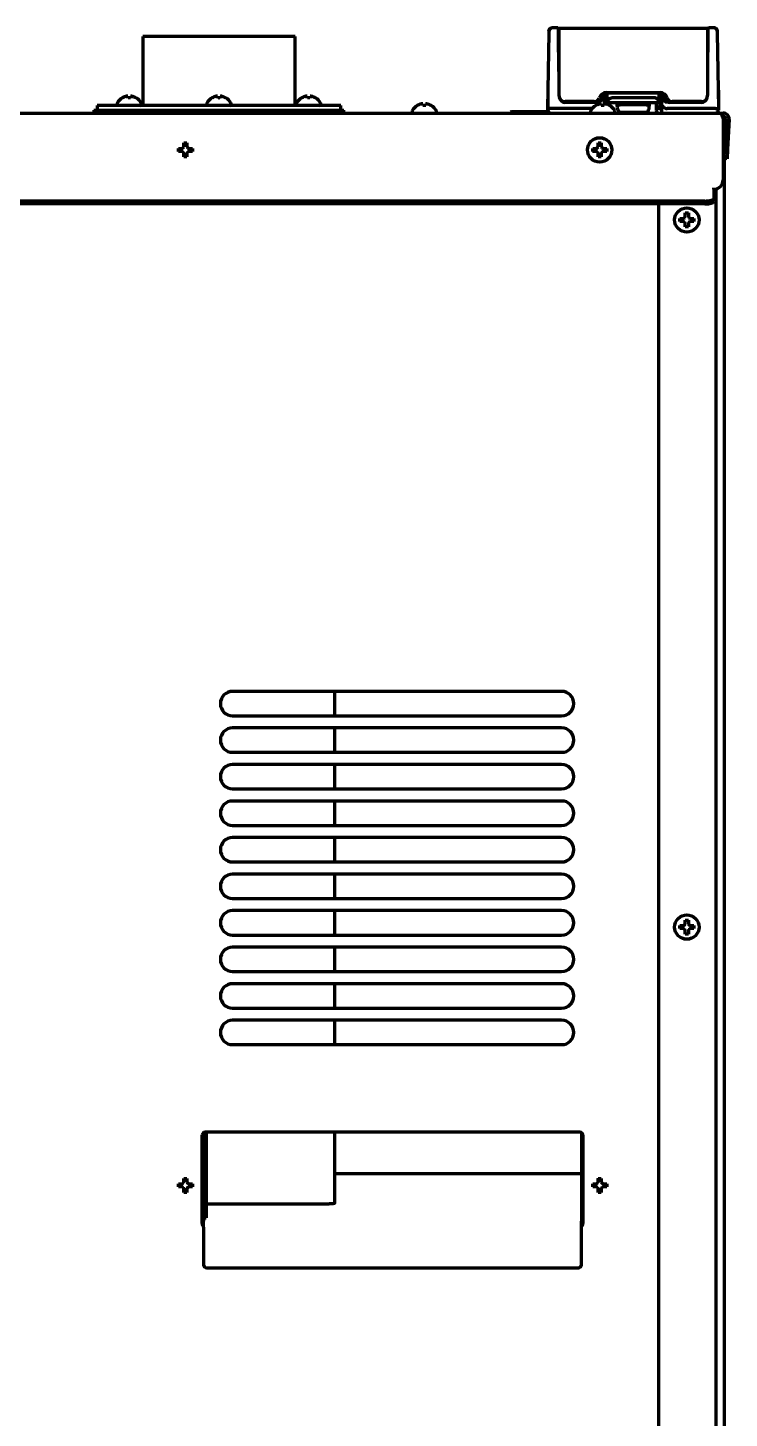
# Model space of a CAD drawing. Header units: inches. Extents: x -3022 to 7311, y 343 to 5680.
# Drawn here: x 7045.2 to 7275.5, y 3495.2 to 3951.8 of the extents above; entities that cross this region are included whole.
import ezdxf

# ---------------------------------------------------------------- set-up
doc = ezdxf.new("R2010")
doc.units = ezdxf.units.IN

msp = doc.modelspace()

# ---------------------------------------------------------------- linework, layer by layer
at = {"linetype": 'Continuous', "lineweight": 70}
for p, q in [((7215.97, 3925.29), (7216.41, 3950.02)), ((7216.41, 3950.02), (7216.42, 3950.81)), ((7217.33, 3951.79), (7217.31, 3951.79)), ((7217.4, 3951.79), (7217.33, 3951.79)), ((7219.23, 3951.79), (7217.42, 3951.79)), ((7219.49, 3950.02), (7219.48, 3951.54)), ((7219.6, 3937.47), (7219.49, 3950.02)), ((7219.6, 3951.59), (7219.6, 3949.79)), ((7268.35, 3951.59), (7219.6, 3951.59)), ((7219.6, 3949.79), (7219.6, 3929.54)), ((7268.35, 3951.59), (7268.35, 3949.79)), ((7268.46, 3950.02), (7268.35, 3937.47)), ((7268.35, 3949.79), (7268.35, 3929.54)), ((7268.47, 3951.54), (7268.46, 3950.02)), ((7270.53, 3951.79), (7268.72, 3951.79)), ((7270.55, 3951.79), (7270.53, 3951.79)), ((7270.61, 3951.79), (7270.55, 3951.79)), ((7270.63, 3951.79), (7270.61, 3951.79)), ((7271.53, 3950.81), (7271.54, 3950.02)), ((7271.54, 3950.02), (7271.97, 3925.29)), ((7120.47, 3948.89), (7082.97, 3948.89)), ((7082.97, 3948.89), (7082.97, 3926.29)), ((7132.97, 3948.89), (7120.47, 3948.89)), ((7132.97, 3926.29), (7132.97, 3948.89)), ((7215.97, 3931.29), (7215.97, 3930.22)), ((7074.53, 3926.89), (7074.53, 3926.69)), ((7076.23, 3928.74), (7076.23, 3928.77)), ((7080.83, 3928.77), (7080.83, 3928.74)), ((7082.53, 3926.69), (7082.53, 3926.89)), ((7103.97, 3926.89), (7103.97, 3926.69)), ((7105.67, 3928.74), (7105.67, 3928.77)), ((7110.27, 3928.77), (7110.27, 3928.74)), ((7111.97, 3926.69), (7111.97, 3926.89)), ((7133.42, 3926.89), (7133.42, 3926.69)), ((7135.12, 3928.74), (7135.12, 3928.77)), ((7139.72, 3928.77), (7139.72, 3928.74)), ((7141.42, 3926.69), (7141.42, 3926.89)), ((7215.97, 3930.22), (7215.97, 3926.36)), ((7220.97, 3927.64), (7220.97, 3927.49)), ((7220.97, 3927.49), (7220.99, 3927.41)), ((7231.16, 3927.54), (7221.6, 3927.54)), ((7231.97, 3927.29), (7221.67, 3927.29)), ((7234.54, 3926.79), (7234.54, 3929.47)), ((7235, 3927.06), (7234.84, 3926.8)), ((7235.22, 3930.54), (7252.72, 3930.54)), ((7235.42, 3927.76), (7235.42, 3929.99)), ((7235.5, 3927.29), (7236.99, 3927.29)), ((7237.15, 3930.29), (7235.85, 3930.29)), ((7236.44, 3926.3), (7236.47, 3927.29)), ((7236.99, 3927.29), (7250.94, 3927.29)), ((7250.96, 3930.29), (7237.15, 3930.29)), ((7250.8, 3928.79), (7237.15, 3928.79)), ((7238.31, 3930.54), (7238.34, 3930.29)), ((7238.65, 3927.29), (7238.69, 3926.95)), ((7238.73, 3926.54), (7238.69, 3926.95)), ((7238.85, 3925.47), (7238.73, 3926.54)), ((7238.73, 3926.54), (7239.74, 3926.54)), ((7248.21, 3926.54), (7239.74, 3926.54)), ((7248.21, 3926.54), (7249.21, 3926.54)), ((7249.21, 3926.54), (7249.1, 3925.47)), ((7249.26, 3926.95), (7249.21, 3926.54)), ((7249.29, 3927.29), (7249.26, 3926.95)), ((7249.63, 3930.54), (7249.61, 3930.29)), ((7250.94, 3927.29), (7252.45, 3927.29)), ((7252.1, 3930.29), (7250.96, 3930.29)), ((7251.47, 3927.29), (7251.56, 3924.76)), ((7252.52, 3927.76), (7252.52, 3929.99)), ((7253.4, 3926.29), (7252.97, 3927.03)), ((7253.4, 3926.29), (7253.4, 3929.47)), ((7266.28, 3927.29), (7255.97, 3927.29)), ((7266.35, 3927.54), (7256.79, 3927.54)), ((7266.97, 3927.49), (7266.97, 3927.64)), ((7271.97, 3930.22), (7271.97, 3926.36)), ((6383.47, 3923.79), (7272.47, 3923.79)), ((7066.97, 3924.79), (7148.97, 3924.79)), ((7066.97, 3924.79), (7066.97, 3923.79)), ((7147.97, 3926.29), (7067.97, 3926.29)), ((7067.97, 3926.29), (7067.97, 3924.79)), ((7147.97, 3924.79), (7147.97, 3926.29)), ((7148.97, 3923.79), (7148.97, 3924.79)), ((7171.37, 3924.39), (7171.37, 3924.19)), ((7173.07, 3926.24), (7173.07, 3926.27)), ((7177.67, 3926.27), (7177.67, 3926.24)), ((7179.37, 3924.19), (7179.37, 3924.39)), ((7204.02, 3924.3), (7203.77, 3924.05)), ((7213.77, 3924.05), (7203.77, 3924.05)), ((7203.77, 3924.05), (7203.77, 3923.79)), ((7204.02, 3924.3), (7216.12, 3924.3)), ((7216.32, 3924.05), (7213.77, 3924.05)), ((7215.97, 3925.3), (7215.97, 3925.3)), ((7215.98, 3924.77), (7215.97, 3925.29)), ((7216.97, 3925.29), (7215.97, 3925.29)), ((7230.53, 3925.29), (7216.97, 3925.29)), ((7229.97, 3924.39), (7229.97, 3924.19)), ((7231.67, 3926.24), (7231.67, 3926.27)), ((7236.27, 3926.27), (7236.27, 3926.24)), ((7237.97, 3924.19), (7237.97, 3924.39)), ((7238.9, 3924.94), (7238.85, 3925.47)), ((7239.9, 3924.04), (7248.05, 3924.04)), ((7249.1, 3925.47), (7249.05, 3924.94)), ((7253.4, 3924.77), (7253.4, 3926.29)), ((7270.97, 3925.29), (7255.13, 3925.29)), ((7270.97, 3925.29), (7271.97, 3925.29)), ((7271.97, 3925.29), (7271.97, 3925.3)), ((7271.97, 3925.29), (7271.97, 3924.77)), ((7272.47, 3923.79), (7273.47, 3923.79)), ((7273.47, 3921.79), (7273.47, 3901.79)), ((7273.97, 3920.69), (7273.47, 3920.69)), ((7274.47, 3921.74), (7273.95, 3911.84)), ((7273.97, 3912.22), (7273.97, 3920.69)), ((7275.47, 3921.69), (7274.95, 3911.79)), ((7094.67, 3911.69), (7094.67, 3912.19)), ((7094.67, 3911.19), (7094.67, 3911.69)), ((7099.27, 3912.19), (7099.27, 3911.69)), ((7099.27, 3911.69), (7099.27, 3911.19)), ((7230.67, 3911.69), (7230.67, 3912.19)), ((7230.67, 3911.19), (7230.67, 3911.69)), ((7235.27, 3912.19), (7235.27, 3911.69)), ((7235.27, 3911.69), (7235.27, 3911.19)), ((7273.8, 3908.84), (7273.95, 3911.84)), ((7274.8, 3908.79), (7273.8, 3908.84)), ((7273.97, 2257.29), (7273.97, 3908.81)), ((7274.95, 3911.79), (7274.8, 3908.79)), ((7270.47, 3899.29), (7270.47, 3898.33)), ((7270.47, 3899.29), (7270.49, 3899.29)), ((7270.49, 3898.79), (7270.49, 3899.29)), ((7267.47, 3894.91), (6388.47, 3894.91)), ((7270.47, 3898.33), (7270.47, 3895.69)), ((7270.47, 3895.69), (7270.47, 3894.72)), ((7271.17, 2597.89), (7271.17, 3898.87)), ((7267.47, 3893.94), (6388.47, 3893.94)), ((7252.27, 3893.94), (7252.27, 2595.89)), ((7259.27, 3888.69), (7259.27, 3889.19)), ((7259.27, 3888.19), (7259.27, 3888.69)), ((7263.87, 3889.19), (7263.87, 3888.69)), ((7263.87, 3888.69), (7263.87, 3888.19)), ((7220.47, 3733.89), (7112.47, 3733.89)), ((7145.97, 3733.89), (7145.97, 3725.89)), ((7112.47, 3725.89), (7220.47, 3725.89)), ((7220.47, 3721.89), (7112.47, 3721.89)), ((7145.97, 3721.89), (7145.97, 3713.89)), ((7112.47, 3713.89), (7220.47, 3713.89)), ((7220.47, 3709.89), (7112.47, 3709.89)), ((7145.97, 3709.89), (7145.97, 3701.89)), ((7112.47, 3701.89), (7220.47, 3701.89)), ((7220.47, 3697.89), (7112.47, 3697.89)), ((7145.97, 3697.89), (7145.97, 3689.89)), ((7112.47, 3689.89), (7220.47, 3689.89)), ((7220.47, 3685.89), (7112.47, 3685.89)), ((7145.97, 3685.89), (7145.97, 3677.89)), ((7112.47, 3677.89), (7220.47, 3677.89)), ((7220.47, 3673.89), (7112.47, 3673.89)), ((7145.97, 3673.89), (7145.97, 3665.89)), ((7112.47, 3665.89), (7220.47, 3665.89)), ((7220.47, 3661.89), (7112.47, 3661.89)), ((7145.97, 3661.89), (7145.97, 3653.89)), ((7112.47, 3653.89), (7220.47, 3653.89)), ((7259.27, 3656.49), (7259.27, 3656.99)), ((7259.27, 3655.99), (7259.27, 3656.49)), ((7263.87, 3656.99), (7263.87, 3656.49)), ((7263.87, 3656.49), (7263.87, 3655.99)), ((7220.47, 3649.89), (7112.47, 3649.89)), ((7145.97, 3649.89), (7145.97, 3641.89)), ((7112.47, 3641.89), (7220.47, 3641.89)), ((7220.47, 3637.89), (7112.47, 3637.89)), ((7145.97, 3637.89), (7145.97, 3629.89)), ((7112.47, 3629.89), (7220.47, 3629.89)), ((7220.47, 3625.89), (7112.47, 3625.89)), ((7145.97, 3625.89), (7145.97, 3617.89)), ((7112.47, 3617.89), (7220.47, 3617.89)), ((7102.97, 3589.01), (7102.97, 3562.04)), ((7102.97, 3589.01), (7102.97, 3560.34)), ((7226.47, 3589.14), (7103.47, 3589.14)), ((7103.77, 3589.14), (7103.77, 3562.04)), ((7145.97, 3589.15), (7145.97, 3565.78)), ((7226.97, 3589.01), (7226.97, 3560.34)), ((7102.47, 3559.14), (7102.47, 3588.14)), ((7227.47, 3588.14), (7227.47, 3559.14)), ((7226.97, 3575.47), (7145.97, 3575.47)), ((7094.67, 3571.69), (7094.67, 3572.19)), ((7094.67, 3571.19), (7094.67, 3571.69)), ((7099.27, 3572.19), (7099.27, 3571.69)), ((7099.27, 3571.69), (7099.27, 3571.19)), ((7230.67, 3571.69), (7230.67, 3572.19)), ((7230.67, 3571.19), (7230.67, 3571.69)), ((7235.27, 3572.19), (7235.27, 3571.69)), ((7235.27, 3571.69), (7235.27, 3571.19)), ((7103.77, 3562.04), (7103.77, 3561.04)), ((7104.77, 3565.61), (7144.17, 3565.61)), ((7102.57, 3558.45), (7102.95, 3558.82)), ((7102.67, 3558.55), (7102.97, 3558.85)), ((7102.97, 3561.04), (7103.77, 3561.04)), ((7102.97, 3560.33), (7102.97, 3559.9)), ((7102.97, 3558), (7102.97, 3559.9)), ((7102.97, 3558), (7102.97, 3545.62)), ((7226.97, 3560.33), (7226.97, 3559.9)), ((7226.97, 3558), (7226.97, 3559.9)), ((7227.4, 3558.43), (7226.97, 3558.85)), ((7226.97, 3545.62), (7226.97, 3558)), ((7227.37, 3558.45), (7227, 3558.82)), ((7102.97, 3545.59), (7102.97, 3545.62)), ((7103.97, 3544.62), (7225.97, 3544.62)), ((7103.97, 3544.59), (7225.97, 3544.59)), ((7226.97, 3545.59), (7226.97, 3545.62))]:
    msp.add_line(p, q, dxfattribs=at)
for centre in [(7232.97, 3911.69), (7261.57, 3888.69), (7261.57, 3656.49)]:
    msp.add_circle(centre, 4, dxfattribs=at)
for centre, radius, start, end in [((7217.42, 3950.79), 1, 90, 179), ((7219.23, 3951.54), 0.25, 0.5, 90), ((7268.72, 3951.54), 0.25, 90, 179.5), ((7270.53, 3950.79), 1, 1, 90), ((7270.63, 3950.79), 1, 0.9795, 90), ((7074.93, 3926.89), 0.4, 149.6988, 180), ((7074.93, 3926.69), 0.4, 180, 270), ((7078.73, 3924.67), 4.8, 121.3727, 149.6988), ((7078.33, 3924.67), 4.8, 30.3012, 58.6273), ((7082.13, 3926.69), 0.4, 270, 0), ((7082.13, 3926.89), 0.4, 0, 30.3012), ((7104.37, 3926.89), 0.4, 149.6988, 180), ((7104.37, 3926.69), 0.4, 180, 270), ((7108.17, 3924.67), 4.8, 121.3727, 149.6988), ((7107.78, 3924.67), 4.8, 30.3012, 58.6273), ((7111.57, 3926.69), 0.4, 270, 0), ((7111.57, 3926.89), 0.4, 0, 30.3012), ((7133.82, 3926.89), 0.4, 149.6988, 180), ((7133.82, 3926.69), 0.4, 180, 270), ((7137.62, 3924.67), 4.8, 121.3727, 149.6988), ((7137.22, 3924.67), 4.8, 30.3012, 58.6273), ((7141.02, 3926.69), 0.4, 270, 0), ((7141.02, 3926.89), 0.4, 0, 30.3012), ((7221.6, 3929.54), 2, 180, 270), ((7221.67, 3929.29), 2, 192.2259, 270), ((7231.16, 3929.29), 1.75, 270, 342.8954), ((7231.97, 3929.29), 2, 270, 292.0669), ((7235.22, 3928.04), 2.5, 90, 162.8954), ((7235.85, 3928.29), 2, 103.7837, 137.8423), ((7252.1, 3928.29), 2, 42.3075, 76.3195), ((7252.72, 3928.04), 2.5, 17.1046, 90), ((7256.79, 3929.29), 1.75, 197.1046, 270), ((7255.97, 3929.29), 2, 247.9466, 270), ((7266.28, 3929.29), 2, 270, 347.7797), ((7266.35, 3929.54), 2, 270, 0), ((7266.77, 3927.49), 0.2, 270, 0), ((7171.77, 3924.39), 0.4, 149.6988, 180), ((7171.77, 3924.19), 0.4, 180, 270), ((7175.57, 3922.17), 4.8, 121.3727, 149.6988), ((7175.18, 3922.17), 4.8, 30.3012, 58.6273), ((7178.97, 3924.19), 0.4, 270, 0), ((7178.97, 3924.39), 0.4, 0, 30.3012), ((7216.98, 3924.79), 1, 181, 270), ((7230.37, 3924.39), 0.4, 149.6988, 180), ((7230.37, 3924.19), 0.4, 180, 270), ((7234.17, 3922.17), 4.8, 121.3727, 149.6988), ((7233.78, 3922.17), 4.8, 30.3012, 58.6273), ((7237.57, 3924.19), 0.4, 270, 0), ((7237.57, 3924.39), 0.4, 0, 30.3012), ((7239.9, 3925.04), 1, 186, 270), ((7248.05, 3925.04), 1, 270, 354), ((7252.56, 3924.79), 1, 182, 270), ((7270.97, 3924.79), 1, 270, 359), ((7273.47, 3921.79), 2, 357, 90), ((7273.47, 3921.79), 1, 357, 90), ((7271.97, 3920.69), 2, 0, 34.4363), ((7096.97, 3911.69), 2.25, 166.9613, 193.1119), ((7096.97, 3911.69), 2.25, 347.0512, 13.1175), ((7270.47, 3901.79), 3, 270.382, 0), ((7112.47, 3729.89), 4, 90, 270), ((7220.47, 3729.89), 4, 270, 90), ((7112.47, 3717.89), 4, 90, 270), ((7220.47, 3717.89), 4, 270, 90), ((7112.47, 3705.89), 4, 90, 270), ((7220.47, 3705.89), 4, 270, 90), ((7112.47, 3693.89), 4, 90, 270), ((7220.47, 3693.89), 4, 270, 90), ((7112.47, 3681.89), 4, 90, 270), ((7220.47, 3681.89), 4, 270, 90), ((7112.47, 3669.89), 4, 90, 270), ((7220.47, 3669.89), 4, 270, 90), ((7112.47, 3657.89), 4, 90, 270), ((7220.47, 3657.89), 4, 270, 90), ((7112.47, 3645.89), 4, 90, 270), ((7220.47, 3645.89), 4, 270, 90), ((7112.47, 3633.89), 4, 90, 270), ((7220.47, 3633.89), 4, 270, 90), ((7112.47, 3621.89), 4, 90, 270), ((7220.47, 3621.89), 4, 270, 90), ((7103.47, 3588.14), 1, 90, 180), ((7226.47, 3588.14), 1, 0, 90), ((7103.47, 3559.14), 1, 180, 239.9977), ((7226.47, 3559.14), 1, 299.9995, 0)]:
    msp.add_arc(centre, radius, start, end, dxfattribs=at)
for centre, major_axis, ratio, start_param, end_param in [((7219.75, 3948.28), (-0.25, -0.002), 0.999999, 0.00021, 0.890166), ((7234.55, 3929.47), (0.185, -0.168), 0.007352, 3.141576, 4.681335), ((7236.99, 2038.52), (2, 1892), 0.034873, 0.054023, 0.060475), ((7236.99, 1902.24), (0, 2026.55), 0.034938, 6.280908, 6.283124), ((7250.96, 1888.79), (0, 2040), 0.03488, 0.000319, 0.002246), ((7250.94, 2001.05), (-2.04, 1929.5), 0.034873, 6.222709, 6.229376), ((7253.4, 3929.47), (-0.185, -0.168), 0.007441, 1.601874, 3.141609), ((7254.97, 7986.17), (0, -4060.88), 0.017452, 6.261004, 6.285446), ((7267.47, 3895.69), (-3, 0), 0.258819, 1.570796, 3.141593), ((7267.47, 3894.72), (3, 0), 0.258819, 4.712389, 6.283185), ((7102.96, 3556.85), (0.01, 2), 0.083873, 0.008605, 0.147661), ((7226.98, 3556.85), (-0.01, 2), 0.083873, 6.135524, 6.27458), ((7103.97, 3545.62), (-1, 0), 0.999391, 0, 1.570796), ((7103.97, 3545.59), (1, 0), 0.999391, 3.141593, 4.712389), ((7225.97, 3545.62), (-1, 0), 0.999391, 1.570796, 3.141593), ((7225.97, 3545.59), (1, 0), 0.999391, 4.712389, 6.283185)]:
    msp.add_ellipse(centre, major_axis=major_axis, ratio=ratio, start_param=start_param, end_param=end_param, dxfattribs=at)
for points, knots in [([(7216.31, 3950.81), (7216.32, 3950.87), (7216.32, 3950.94), (7216.35, 3951.07), (7216.37, 3951.13), (7216.42, 3951.25), (7216.45, 3951.3), (7216.53, 3951.41), (7216.57, 3951.46), (7216.66, 3951.55), (7216.71, 3951.59), (7216.82, 3951.66), (7216.88, 3951.69), (7217, 3951.74), (7217.06, 3951.76), (7217.19, 3951.79), (7217.25, 3951.79), (7217.31, 3951.79)], [0, 0, 0, 0, 0.125, 0.125, 0.25, 0.25, 0.375, 0.375, 0.5, 0.5, 0.625, 0.625, 0.75, 0.75, 0.875, 0.875, 1, 1, 1, 1]), ([(7271.97, 3931.29), (7271.97, 3931.3), (7271.97, 3931.27), (7271.97, 3931.18), (7271.97, 3931.11), (7271.97, 3930.97), (7271.97, 3930.92), (7271.97, 3930.84), (7271.97, 3930.8), (7271.97, 3930.74), (7271.97, 3930.71), (7271.97, 3930.54), (7271.97, 3930.39), (7271.97, 3930.22)], [0, 0, 0, 0, 0.25, 0.25, 0.5, 0.5, 0.625, 0.625, 0.6875, 0.6875, 0.75, 0.75, 1, 1, 1, 1]), ([(7078.03, 3928.74), (7078.03, 3928.86), (7078.03, 3928.97), (7078.03, 3929.11), (7078.03, 3929.15), (7078.03, 3929.22), (7078.03, 3929.26), (7078.03, 3929.29)], [0, 0, 0, 0, 0.5, 0.5, 0.75, 0.75, 1, 1, 1, 1]), ([(7080.83, 3928.74), (7080.63, 3928.86), (7080.42, 3928.97), (7080.09, 3929.11), (7079.98, 3929.15), (7079.76, 3929.22), (7079.64, 3929.26), (7079.53, 3929.29)], [0, 0, 0, 0, 0.5, 0.5, 0.75, 0.75, 1, 1, 1, 1]), ([(7107.47, 3928.74), (7107.47, 3928.86), (7107.47, 3928.97), (7107.47, 3929.11), (7107.47, 3929.15), (7107.47, 3929.22), (7107.47, 3929.26), (7107.47, 3929.29)], [0, 0, 0, 0, 0.5, 0.5, 0.75, 0.75, 1, 1, 1, 1]), ([(7110.27, 3928.74), (7110.07, 3928.86), (7109.86, 3928.97), (7109.54, 3929.11), (7109.43, 3929.15), (7109.2, 3929.22), (7109.09, 3929.26), (7108.97, 3929.29)], [0, 0, 0, 0, 0.5, 0.5, 0.75, 0.75, 1, 1, 1, 1]), ([(7136.92, 3928.74), (7136.92, 3928.86), (7136.92, 3928.97), (7136.92, 3929.11), (7136.92, 3929.15), (7136.92, 3929.22), (7136.92, 3929.26), (7136.92, 3929.29)], [0, 0, 0, 0, 0.5, 0.5, 0.75, 0.75, 1, 1, 1, 1]), ([(7139.72, 3928.74), (7139.52, 3928.86), (7139.31, 3928.97), (7138.98, 3929.11), (7138.87, 3929.15), (7138.65, 3929.22), (7138.53, 3929.26), (7138.42, 3929.29)], [0, 0, 0, 0, 0.5, 0.5, 0.75, 0.75, 1, 1, 1, 1]), ([(7174.87, 3926.24), (7174.87, 3926.36), (7174.87, 3926.47), (7174.87, 3926.61), (7174.87, 3926.65), (7174.87, 3926.72), (7174.87, 3926.76), (7174.87, 3926.79)], [0, 0, 0, 0, 0.5, 0.5, 0.75, 0.75, 1, 1, 1, 1]), ([(7177.67, 3926.24), (7177.47, 3926.36), (7177.26, 3926.47), (7176.94, 3926.61), (7176.83, 3926.65), (7176.6, 3926.72), (7176.49, 3926.76), (7176.37, 3926.79)], [0, 0, 0, 0, 0.5, 0.5, 0.75, 0.75, 1, 1, 1, 1]), ([(7233.91, 3928.79), (7233.89, 3928.72), (7233.87, 3928.64), (7233.81, 3928.5), (7233.78, 3928.43), (7233.72, 3928.32), (7233.7, 3928.27), (7233.67, 3928.22), (7233.64, 3928.19), (7233.63, 3928.17), (7233.58, 3928.09), (7233.48, 3927.97), (7233.37, 3927.86), (7233.29, 3927.78), (7233.26, 3927.76), (7233.2, 3927.71), (7233.17, 3927.69), (7233.07, 3927.62), (7232.94, 3927.53), (7232.8, 3927.47), (7232.73, 3927.44)], [0, 0, 0, 0, 0.125, 0.125, 0.25, 0.25, 0.3125, 0.34375, 0.34375, 0.375, 0.375, 0.5, 0.625, 0.625, 0.6875, 0.6875, 0.75, 0.75, 0.875, 1, 1, 1, 1]), ([(7233.47, 3926.24), (7233.47, 3926.36), (7233.47, 3926.47), (7233.47, 3926.61), (7233.47, 3926.65), (7233.47, 3926.72), (7233.47, 3926.76), (7233.47, 3926.79)], [0, 0, 0, 0, 0.5, 0.5, 0.75, 0.75, 1, 1, 1, 1]), ([(7234.36, 3929.63), (7234.31, 3929.57), (7234.26, 3929.51), (7234.17, 3929.38), (7234.13, 3929.31), (7234.07, 3929.21), (7234.05, 3929.17), (7234.02, 3929.1), (7234, 3929.06), (7233.96, 3928.95), (7233.93, 3928.87), (7233.91, 3928.79)], [0, 0, 0, 0, 0.25, 0.25, 0.5, 0.5, 0.625, 0.625, 0.75, 0.75, 1, 1, 1, 1]), ([(7236.27, 3926.24), (7236.07, 3926.36), (7235.86, 3926.47), (7235.54, 3926.61), (7235.43, 3926.65), (7235.2, 3926.72), (7235.09, 3926.76), (7234.97, 3926.79)], [0, 0, 0, 0, 0.5, 0.5, 0.75, 0.75, 1, 1, 1, 1]), ([(7235.42, 3930), (7235.42, 3930.01), (7235.42, 3930.03), (7235.41, 3930.05), (7235.41, 3930.06), (7235.41, 3930.07), (7235.4, 3930.08), (7235.4, 3930.1), (7235.39, 3930.12), (7235.39, 3930.14), (7235.39, 3930.15), (7235.38, 3930.18), (7235.38, 3930.19), (7235.38, 3930.2), (7235.38, 3930.2), (7235.37, 3930.21), (7235.37, 3930.21), (7235.37, 3930.22), (7235.37, 3930.23), (7235.37, 3930.23), (7235.37, 3930.23), (7235.37, 3930.23)], [0, 0, 0, 0, 0.125, 0.125, 0.1875, 0.1875, 0.25, 0.25, 0.375, 0.375, 0.5, 0.5, 0.625, 0.625, 0.6875, 0.6875, 0.75, 0.75, 0.875, 0.875, 1, 1, 1, 1]), ([(7235.42, 3927.76), (7235.45, 3927.8), (7235.47, 3927.83), (7235.52, 3927.89), (7235.55, 3927.92), (7235.63, 3928.01), (7235.68, 3928.07), (7235.79, 3928.19), (7235.85, 3928.25), (7235.97, 3928.36), (7236.03, 3928.41), (7236.11, 3928.47), (7236.13, 3928.48), (7236.16, 3928.5), (7236.18, 3928.52), (7236.23, 3928.55), (7236.26, 3928.57), (7236.37, 3928.63), (7236.44, 3928.67), (7236.54, 3928.71), (7236.55, 3928.71), (7236.59, 3928.73), (7236.61, 3928.73), (7236.67, 3928.75), (7236.71, 3928.76), (7236.83, 3928.78), (7236.91, 3928.79), (7236.99, 3928.79)], [0, 0, 0, 0, 0.0625, 0.0625, 0.125, 0.125, 0.25, 0.25, 0.375, 0.375, 0.5, 0.5, 0.53125, 0.53125, 0.5625, 0.5625, 0.625, 0.625, 0.75, 0.75, 0.78125, 0.78125, 0.8125, 0.8125, 0.875, 0.875, 1, 1, 1, 1]), ([(7252.52, 3927.76), (7252.5, 3927.8), (7252.47, 3927.83), (7252.42, 3927.89), (7252.39, 3927.92), (7252.32, 3928.02), (7252.26, 3928.08), (7252.15, 3928.19), (7252.09, 3928.25), (7251.97, 3928.36), (7251.91, 3928.41), (7251.83, 3928.47), (7251.81, 3928.48), (7251.78, 3928.51), (7251.76, 3928.52), (7251.71, 3928.55), (7251.67, 3928.57), (7251.57, 3928.64), (7251.49, 3928.67), (7251.4, 3928.71), (7251.38, 3928.72), (7251.34, 3928.73), (7251.32, 3928.73), (7251.26, 3928.75), (7251.22, 3928.76), (7251.1, 3928.78), (7251.02, 3928.79), (7250.94, 3928.79)], [0, 0, 0, 0, 0.0625, 0.0625, 0.125, 0.125, 0.25, 0.25, 0.375, 0.375, 0.5, 0.5, 0.53125, 0.53125, 0.5625, 0.5625, 0.625, 0.625, 0.75, 0.75, 0.78125, 0.78125, 0.8125, 0.8125, 0.875, 0.875, 1, 1, 1, 1]), ([(7252.52, 3930), (7252.53, 3930.01), (7252.53, 3930.03), (7252.53, 3930.05), (7252.54, 3930.06), (7252.54, 3930.07), (7252.54, 3930.08), (7252.55, 3930.1), (7252.55, 3930.12), (7252.56, 3930.14), (7252.56, 3930.15), (7252.56, 3930.18), (7252.57, 3930.19), (7252.57, 3930.2), (7252.57, 3930.2), (7252.57, 3930.21), (7252.57, 3930.21), (7252.57, 3930.22), (7252.57, 3930.23), (7252.57, 3930.23), (7252.57, 3930.23), (7252.57, 3930.23)], [0, 0, 0, 0, 0.125, 0.125, 0.1875, 0.1875, 0.25, 0.25, 0.375, 0.375, 0.5, 0.5, 0.625, 0.625, 0.6875, 0.6875, 0.75, 0.75, 0.875, 0.875, 1, 1, 1, 1]), ([(7254.04, 3928.79), (7254.02, 3928.87), (7253.99, 3928.95), (7253.93, 3929.1), (7253.9, 3929.17), (7253.84, 3929.28), (7253.82, 3929.31), (7253.78, 3929.38), (7253.76, 3929.41), (7253.69, 3929.51), (7253.64, 3929.58), (7253.58, 3929.64)], [0, 0, 0, 0, 0.25, 0.25, 0.5, 0.5, 0.625, 0.625, 0.75, 0.75, 1, 1, 1, 1]), ([(7255.13, 3927.21), (7255.05, 3927.24), (7254.97, 3927.28), (7254.82, 3927.37), (7254.74, 3927.41), (7254.64, 3927.49), (7254.58, 3927.53), (7254.53, 3927.57), (7254.5, 3927.6), (7254.48, 3927.61), (7254.4, 3927.69), (7254.28, 3927.81), (7254.17, 3927.95), (7254.1, 3928.06), (7254.08, 3928.09), (7254.03, 3928.17), (7254.01, 3928.21), (7253.95, 3928.32), (7253.88, 3928.48), (7253.82, 3928.65), (7253.8, 3928.73)], [0, 0, 0, 0, 0.125, 0.125, 0.25, 0.25, 0.3125, 0.34375, 0.34375, 0.375, 0.375, 0.5, 0.625, 0.625, 0.6875, 0.6875, 0.75, 0.75, 0.875, 1, 1, 1, 1]), ([(7255.22, 3927.44), (7255.15, 3927.47), (7255.08, 3927.5), (7254.94, 3927.58), (7254.88, 3927.62), (7254.78, 3927.68), (7254.74, 3927.72), (7254.69, 3927.76), (7254.66, 3927.78), (7254.65, 3927.79), (7254.58, 3927.86), (7254.47, 3927.97), (7254.37, 3928.09), (7254.31, 3928.19), (7254.28, 3928.22), (7254.24, 3928.29), (7254.22, 3928.32), (7254.17, 3928.43), (7254.1, 3928.57), (7254.06, 3928.72), (7254.04, 3928.79)], [0, 0, 0, 0, 0.125, 0.125, 0.25, 0.25, 0.3125, 0.34375, 0.34375, 0.375, 0.375, 0.5, 0.625, 0.625, 0.6875, 0.6875, 0.75, 0.75, 0.875, 1, 1, 1, 1]), ([(7215.97, 3926.37), (7215.97, 3926.2), (7215.97, 3926.05), (7215.97, 3925.78), (7215.97, 3925.66), (7215.97, 3925.52), (7215.97, 3925.48), (7215.97, 3925.43), (7215.97, 3925.41), (7215.97, 3925.38), (7215.97, 3925.32), (7215.97, 3925.29), (7215.97, 3925.3)], [0, 0, 0, 0, 0.25, 0.25, 0.5, 0.5, 0.625, 0.625, 0.6875, 0.6875, 0.75, 1, 1, 1, 1]), ([(7253.43, 3923.79), (7253.43, 3923.79), (7253.43, 3923.79), (7253.43, 3923.79), (7253.43, 3923.79), (7253.43, 3923.8), (7253.43, 3923.8), (7253.42, 3923.8), (7253.42, 3923.82), (7253.42, 3923.84), (7253.42, 3923.87), (7253.42, 3923.88), (7253.42, 3923.89), (7253.42, 3923.91), (7253.41, 3923.96), (7253.41, 3923.99), (7253.41, 3924.02), (7253.41, 3924.03), (7253.41, 3924.06), (7253.41, 3924.07), (7253.41, 3924.12), (7253.41, 3924.17), (7253.41, 3924.25), (7253.41, 3924.28), (7253.41, 3924.32), (7253.41, 3924.34), (7253.41, 3924.37), (7253.41, 3924.38), (7253.4, 3924.46), (7253.4, 3924.52), (7253.4, 3924.6), (7253.4, 3924.61), (7253.4, 3924.64), (7253.4, 3924.66), (7253.4, 3924.71), (7253.4, 3924.74), (7253.4, 3924.77)], [0, 0, 0, 0, 0.03125, 0.03125, 0.046875, 0.046875, 0.0625, 0.125, 0.125, 0.25, 0.25, 0.28125, 0.28125, 0.3125, 0.375, 0.4375, 0.4375, 0.46875, 0.46875, 0.5, 0.5, 0.625, 0.625, 0.6875, 0.6875, 0.71875, 0.71875, 0.75, 0.75, 0.875, 0.875, 0.90625, 0.90625, 0.9375, 0.9375, 1, 1, 1, 1]), ([(7271.97, 3926.37), (7271.97, 3926.2), (7271.97, 3926.05), (7271.97, 3925.78), (7271.97, 3925.66), (7271.97, 3925.52), (7271.97, 3925.48), (7271.97, 3925.43), (7271.97, 3925.41), (7271.97, 3925.38), (7271.97, 3925.32), (7271.97, 3925.29), (7271.97, 3925.3)], [0, 0, 0, 0, 0.25, 0.25, 0.5, 0.5, 0.625, 0.625, 0.6875, 0.6875, 0.75, 1, 1, 1, 1]), ([(7097.47, 3913.99), (7097.47, 3913.79), (7097.47, 3913.58), (7097.47, 3913.25), (7097.47, 3913.14), (7097.47, 3912.92), (7097.47, 3912.81), (7097.47, 3912.69)], [0, 0, 0, 0, 0.5, 0.5, 0.75, 0.75, 1, 1, 1, 1]), ([(7233.47, 3913.99), (7233.47, 3913.79), (7233.47, 3913.58), (7233.47, 3913.25), (7233.47, 3913.14), (7233.47, 3912.92), (7233.47, 3912.81), (7233.47, 3912.69)], [0, 0, 0, 0, 0.5, 0.5, 0.75, 0.75, 1, 1, 1, 1]), ([(7094.67, 3912.19), (7094.88, 3912.19), (7095.09, 3912.19), (7095.41, 3912.19), (7095.52, 3912.19), (7095.75, 3912.19), (7095.86, 3912.19), (7095.97, 3912.19)], [0, 0, 0, 0, 0.5, 0.5, 0.75, 0.75, 1, 1, 1, 1]), ([(7096.47, 3909.39), (7096.47, 3909.59), (7096.47, 3909.8), (7096.47, 3910.13), (7096.47, 3910.24), (7096.47, 3910.46), (7096.47, 3910.58), (7096.47, 3910.69)], [0, 0, 0, 0, 0.5, 0.5, 0.75, 0.75, 1, 1, 1, 1]), ([(7099.27, 3911.19), (7099.07, 3911.19), (7098.86, 3911.19), (7098.54, 3911.19), (7098.43, 3911.19), (7098.2, 3911.19), (7098.09, 3911.19), (7097.97, 3911.19)], [0, 0, 0, 0, 0.5, 0.5, 0.75, 0.75, 1, 1, 1, 1]), ([(7230.67, 3912.19), (7230.88, 3912.19), (7231.09, 3912.19), (7231.41, 3912.19), (7231.52, 3912.19), (7231.75, 3912.19), (7231.86, 3912.19), (7231.97, 3912.19)], [0, 0, 0, 0, 0.5, 0.5, 0.75, 0.75, 1, 1, 1, 1]), ([(7232.47, 3909.39), (7232.47, 3909.59), (7232.47, 3909.8), (7232.47, 3910.13), (7232.47, 3910.24), (7232.47, 3910.46), (7232.47, 3910.58), (7232.47, 3910.69)], [0, 0, 0, 0, 0.5, 0.5, 0.75, 0.75, 1, 1, 1, 1]), ([(7235.27, 3911.19), (7235.07, 3911.19), (7234.86, 3911.19), (7234.54, 3911.19), (7234.43, 3911.19), (7234.2, 3911.19), (7234.09, 3911.19), (7233.97, 3911.19)], [0, 0, 0, 0, 0.5, 0.5, 0.75, 0.75, 1, 1, 1, 1]), ([(7262.07, 3890.99), (7262.07, 3890.79), (7262.07, 3890.58), (7262.07, 3890.25), (7262.07, 3890.14), (7262.07, 3889.92), (7262.07, 3889.81), (7262.07, 3889.69)], [0, 0, 0, 0, 0.5, 0.5, 0.75, 0.75, 1, 1, 1, 1]), ([(7259.27, 3889.19), (7259.48, 3889.19), (7259.69, 3889.19), (7260.01, 3889.19), (7260.12, 3889.19), (7260.35, 3889.19), (7260.46, 3889.19), (7260.57, 3889.19)], [0, 0, 0, 0, 0.5, 0.5, 0.75, 0.75, 1, 1, 1, 1]), ([(7261.07, 3886.39), (7261.07, 3886.59), (7261.07, 3886.8), (7261.07, 3887.13), (7261.07, 3887.24), (7261.07, 3887.46), (7261.07, 3887.58), (7261.07, 3887.69)], [0, 0, 0, 0, 0.5, 0.5, 0.75, 0.75, 1, 1, 1, 1]), ([(7263.87, 3888.19), (7263.67, 3888.19), (7263.46, 3888.19), (7263.14, 3888.19), (7263.03, 3888.19), (7262.8, 3888.19), (7262.69, 3888.19), (7262.57, 3888.19)], [0, 0, 0, 0, 0.5, 0.5, 0.75, 0.75, 1, 1, 1, 1]), ([(7262.07, 3658.79), (7262.07, 3658.59), (7262.07, 3658.38), (7262.07, 3658.05), (7262.07, 3657.94), (7262.07, 3657.72), (7262.07, 3657.61), (7262.07, 3657.49)], [0, 0, 0, 0, 0.5, 0.5, 0.75, 0.75, 1, 1, 1, 1]), ([(7259.27, 3656.99), (7259.48, 3656.99), (7259.69, 3656.99), (7260.01, 3656.99), (7260.12, 3656.99), (7260.35, 3656.99), (7260.46, 3656.99), (7260.57, 3656.99)], [0, 0, 0, 0, 0.5, 0.5, 0.75, 0.75, 1, 1, 1, 1]), ([(7261.07, 3654.19), (7261.07, 3654.39), (7261.07, 3654.6), (7261.07, 3654.93), (7261.07, 3655.04), (7261.07, 3655.26), (7261.07, 3655.38), (7261.07, 3655.49)], [0, 0, 0, 0, 0.5, 0.5, 0.75, 0.75, 1, 1, 1, 1]), ([(7263.87, 3655.99), (7263.67, 3655.99), (7263.46, 3655.99), (7263.14, 3655.99), (7263.03, 3655.99), (7262.8, 3655.99), (7262.69, 3655.99), (7262.57, 3655.99)], [0, 0, 0, 0, 0.5, 0.5, 0.75, 0.75, 1, 1, 1, 1]), ([(7094.67, 3572.19), (7094.88, 3572.19), (7095.09, 3572.19), (7095.41, 3572.19), (7095.52, 3572.19), (7095.75, 3572.19), (7095.86, 3572.19), (7095.97, 3572.19)], [0, 0, 0, 0, 0.5, 0.5, 0.75, 0.75, 1, 1, 1, 1]), ([(7096.47, 3569.39), (7096.47, 3569.59), (7096.47, 3569.8), (7096.47, 3570.13), (7096.47, 3570.24), (7096.47, 3570.46), (7096.47, 3570.58), (7096.47, 3570.69)], [0, 0, 0, 0, 0.5, 0.5, 0.75, 0.75, 1, 1, 1, 1]), ([(7097.47, 3573.99), (7097.47, 3573.79), (7097.47, 3573.58), (7097.47, 3573.25), (7097.47, 3573.14), (7097.47, 3572.92), (7097.47, 3572.81), (7097.47, 3572.69)], [0, 0, 0, 0, 0.5, 0.5, 0.75, 0.75, 1, 1, 1, 1]), ([(7099.27, 3571.19), (7099.07, 3571.19), (7098.86, 3571.19), (7098.54, 3571.19), (7098.43, 3571.19), (7098.2, 3571.19), (7098.09, 3571.19), (7097.97, 3571.19)], [0, 0, 0, 0, 0.5, 0.5, 0.75, 0.75, 1, 1, 1, 1]), ([(7230.67, 3572.19), (7230.88, 3572.19), (7231.09, 3572.19), (7231.41, 3572.19), (7231.52, 3572.19), (7231.75, 3572.19), (7231.86, 3572.19), (7231.97, 3572.19)], [0, 0, 0, 0, 0.5, 0.5, 0.75, 0.75, 1, 1, 1, 1]), ([(7232.47, 3569.39), (7232.47, 3569.59), (7232.47, 3569.8), (7232.47, 3570.13), (7232.47, 3570.24), (7232.47, 3570.46), (7232.47, 3570.58), (7232.47, 3570.69)], [0, 0, 0, 0, 0.5, 0.5, 0.75, 0.75, 1, 1, 1, 1]), ([(7233.47, 3573.99), (7233.47, 3573.79), (7233.47, 3573.58), (7233.47, 3573.25), (7233.47, 3573.14), (7233.47, 3572.92), (7233.47, 3572.81), (7233.47, 3572.69)], [0, 0, 0, 0, 0.5, 0.5, 0.75, 0.75, 1, 1, 1, 1]), ([(7235.27, 3571.19), (7235.07, 3571.19), (7234.86, 3571.19), (7234.54, 3571.19), (7234.43, 3571.19), (7234.2, 3571.19), (7234.09, 3571.19), (7233.97, 3571.19)], [0, 0, 0, 0, 0.5, 0.5, 0.75, 0.75, 1, 1, 1, 1]), ([(7103.77, 3565.29), (7103.77, 3565.31), (7103.78, 3565.33), (7103.8, 3565.37), (7103.82, 3565.39), (7103.85, 3565.41), (7103.86, 3565.42), (7103.87, 3565.43), (7103.89, 3565.44), (7103.93, 3565.46), (7103.97, 3565.48), (7104, 3565.49), (7104.01, 3565.49), (7104.04, 3565.5), (7104.05, 3565.51), (7104.1, 3565.52), (7104.15, 3565.54), (7104.24, 3565.56), (7104.26, 3565.56), (7104.31, 3565.57), (7104.32, 3565.57), (7104.35, 3565.58), (7104.37, 3565.58), (7104.44, 3565.59), (7104.51, 3565.59), (7104.59, 3565.6), (7104.61, 3565.6), (7104.64, 3565.6), (7104.66, 3565.6), (7104.71, 3565.6), (7104.74, 3565.61), (7104.77, 3565.61)], [0, 0, 0, 0, 0.125, 0.125, 0.25, 0.25, 0.28125, 0.28125, 0.3125, 0.375, 0.4375, 0.4375, 0.46875, 0.46875, 0.5, 0.5, 0.625, 0.625, 0.6875, 0.6875, 0.71875, 0.71875, 0.75, 0.75, 0.875, 0.875, 0.90625, 0.90625, 0.9375, 0.9375, 1, 1, 1, 1])]:
    msp.add_open_spline(points, degree=3, knots=knots, dxfattribs=at)
for points in [[(7077.53, 3929.29), (7077.47, 3929.27), (7077.37, 3929.24), (7077.21, 3929.19), (7077.05, 3929.14), (7076.89, 3929.08), (7076.74, 3929.01), (7076.58, 3928.93), (7076.42, 3928.85), (7076.29, 3928.78), (7076.23, 3928.74)], [(7078.03, 3929.29), (7078, 3929.29), (7077.95, 3929.3), (7077.88, 3929.3), (7077.81, 3929.3), (7077.74, 3929.3), (7077.67, 3929.3), (7077.6, 3929.3), (7077.55, 3929.29), (7077.53, 3929.29)], [(7079.03, 3928.74), (7078.86, 3928.76), (7078.53, 3928.78), (7078.2, 3928.76), (7078.03, 3928.74)], [(7079.53, 3929.29), (7079.51, 3929.29), (7079.46, 3929.3), (7079.39, 3929.3), (7079.32, 3929.3), (7079.24, 3929.3), (7079.17, 3929.3), (7079.1, 3929.3), (7079.05, 3929.29), (7079.03, 3929.29)], [(7079.03, 3929.29), (7079.03, 3929.27), (7079.03, 3929.24), (7079.03, 3929.19), (7079.03, 3929.14), (7079.03, 3929.08), (7079.03, 3929.01), (7079.03, 3928.93), (7079.03, 3928.85), (7079.03, 3928.78), (7079.03, 3928.74)], [(7106.97, 3929.29), (7106.92, 3929.27), (7106.81, 3929.24), (7106.65, 3929.19), (7106.49, 3929.14), (7106.34, 3929.08), (7106.18, 3929.01), (7106.03, 3928.93), (7105.86, 3928.85), (7105.74, 3928.78), (7105.67, 3928.74)], [(7107.47, 3929.29), (7107.45, 3929.29), (7107.4, 3929.3), (7107.32, 3929.3), (7107.25, 3929.3), (7107.18, 3929.3), (7107.11, 3929.3), (7107.04, 3929.3), (7107, 3929.29), (7106.97, 3929.29)], [(7108.47, 3928.74), (7108.31, 3928.76), (7107.97, 3928.78), (7107.64, 3928.76), (7107.47, 3928.74)], [(7108.97, 3929.29), (7108.95, 3929.29), (7108.9, 3929.3), (7108.83, 3929.3), (7108.76, 3929.3), (7108.69, 3929.3), (7108.62, 3929.3), (7108.55, 3929.3), (7108.5, 3929.29), (7108.47, 3929.29)], [(7108.47, 3929.29), (7108.47, 3929.27), (7108.47, 3929.24), (7108.47, 3929.19), (7108.47, 3929.14), (7108.47, 3929.08), (7108.47, 3929.01), (7108.47, 3928.93), (7108.47, 3928.85), (7108.47, 3928.78), (7108.47, 3928.74)], [(7136.42, 3929.29), (7136.36, 3929.27), (7136.26, 3929.24), (7136.09, 3929.19), (7135.94, 3929.14), (7135.78, 3929.08), (7135.63, 3929.01), (7135.47, 3928.93), (7135.31, 3928.85), (7135.18, 3928.78), (7135.12, 3928.74)], [(7136.92, 3929.29), (7136.89, 3929.29), (7136.84, 3929.3), (7136.77, 3929.3), (7136.7, 3929.3), (7136.63, 3929.3), (7136.56, 3929.3), (7136.49, 3929.3), (7136.44, 3929.29), (7136.42, 3929.29)], [(7137.92, 3928.74), (7137.75, 3928.76), (7137.42, 3928.78), (7137.09, 3928.76), (7136.92, 3928.74)], [(7138.42, 3929.29), (7138.4, 3929.29), (7138.35, 3929.3), (7138.28, 3929.3), (7138.2, 3929.3), (7138.13, 3929.3), (7138.06, 3929.3), (7137.99, 3929.3), (7137.94, 3929.29), (7137.92, 3929.29)], [(7137.92, 3929.29), (7137.92, 3929.27), (7137.92, 3929.24), (7137.92, 3929.19), (7137.92, 3929.14), (7137.92, 3929.08), (7137.92, 3929.01), (7137.92, 3928.93), (7137.92, 3928.85), (7137.92, 3928.78), (7137.92, 3928.74)], [(7174.37, 3926.79), (7174.32, 3926.77), (7174.21, 3926.74), (7174.05, 3926.69), (7173.89, 3926.64), (7173.74, 3926.58), (7173.58, 3926.51), (7173.43, 3926.43), (7173.26, 3926.35), (7173.14, 3926.28), (7173.07, 3926.24)], [(7174.87, 3926.79), (7174.85, 3926.79), (7174.8, 3926.8), (7174.72, 3926.8), (7174.65, 3926.8), (7174.58, 3926.8), (7174.51, 3926.8), (7174.44, 3926.8), (7174.4, 3926.79), (7174.37, 3926.79)], [(7176.37, 3926.79), (7176.35, 3926.79), (7176.3, 3926.8), (7176.23, 3926.8), (7176.16, 3926.8), (7176.09, 3926.8), (7176.02, 3926.8), (7175.95, 3926.8), (7175.9, 3926.79), (7175.87, 3926.79)], [(7175.87, 3926.79), (7175.87, 3926.77), (7175.87, 3926.74), (7175.87, 3926.69), (7175.87, 3926.64), (7175.87, 3926.58), (7175.87, 3926.51), (7175.87, 3926.43), (7175.87, 3926.35), (7175.87, 3926.28), (7175.87, 3926.24)], [(7232.97, 3926.79), (7232.92, 3926.77), (7232.81, 3926.74), (7232.65, 3926.69), (7232.49, 3926.64), (7232.34, 3926.58), (7232.18, 3926.51), (7232.03, 3926.43), (7231.86, 3926.35), (7231.74, 3926.28), (7231.67, 3926.24)], [(7233.47, 3926.79), (7233.45, 3926.79), (7233.4, 3926.8), (7233.32, 3926.8), (7233.25, 3926.8), (7233.18, 3926.8), (7233.11, 3926.8), (7233.04, 3926.8), (7233, 3926.79), (7232.97, 3926.79)], [(7234.97, 3926.79), (7234.95, 3926.79), (7234.9, 3926.8), (7234.83, 3926.8), (7234.76, 3926.8), (7234.69, 3926.8), (7234.62, 3926.8), (7234.55, 3926.8), (7234.5, 3926.79), (7234.47, 3926.79)], [(7234.47, 3926.79), (7234.47, 3926.77), (7234.47, 3926.74), (7234.47, 3926.69), (7234.47, 3926.64), (7234.47, 3926.58), (7234.47, 3926.51), (7234.47, 3926.43), (7234.47, 3926.35), (7234.47, 3926.28), (7234.47, 3926.24)], [(7235.85, 3930.29), (7235.77, 3930.29), (7235.61, 3930.28), (7235.45, 3930.25), (7235.37, 3930.23)], [(7252.57, 3930.23), (7252.5, 3930.25), (7252.34, 3930.28), (7252.18, 3930.29), (7252.1, 3930.29)], [(7252.53, 3924.77), (7252.68, 3925.53), (7252.82, 3926.28), (7252.97, 3927.03)], [(7175.87, 3926.24), (7175.71, 3926.26), (7175.37, 3926.28), (7175.04, 3926.26), (7174.87, 3926.24)], [(7234.47, 3926.24), (7234.31, 3926.26), (7233.97, 3926.28), (7233.64, 3926.26), (7233.47, 3926.24)], [(7272.47, 3923.79), (7272.5, 3923.79), (7272.54, 3923.78), (7272.61, 3923.75), (7272.67, 3923.7), (7272.74, 3923.62), (7272.81, 3923.53), (7272.87, 3923.41), (7272.94, 3923.28), (7273.01, 3923.13), (7273.07, 3922.97), (7273.14, 3922.79), (7273.21, 3922.61), (7273.27, 3922.41), (7273.34, 3922.21), (7273.41, 3922), (7273.45, 3921.86), (7273.47, 3921.79)], [(7096.47, 3912.69), (7096.47, 3912.75), (7096.47, 3912.85), (7096.47, 3913.02), (7096.47, 3913.17), (7096.47, 3913.33), (7096.47, 3913.48), (7096.47, 3913.64), (7096.47, 3913.8), (7096.47, 3913.93), (7096.47, 3913.99)], [(7096.47, 3913.99), (7096.64, 3913.99), (7096.97, 3913.99), (7097.31, 3913.99), (7097.47, 3913.99)], [(7232.47, 3912.69), (7232.47, 3912.75), (7232.47, 3912.85), (7232.47, 3913.02), (7232.47, 3913.17), (7232.47, 3913.33), (7232.47, 3913.48), (7232.47, 3913.64), (7232.47, 3913.8), (7232.47, 3913.93), (7232.47, 3913.99)], [(7232.47, 3913.99), (7232.64, 3913.99), (7232.97, 3913.99), (7233.31, 3913.99), (7233.47, 3913.99)], [(7095.97, 3911.19), (7095.92, 3911.19), (7095.81, 3911.19), (7095.65, 3911.19), (7095.49, 3911.19), (7095.34, 3911.19), (7095.18, 3911.19), (7095.03, 3911.19), (7094.86, 3911.19), (7094.74, 3911.19), (7094.67, 3911.19)], [(7095.97, 3912.19), (7096, 3912.22), (7096.05, 3912.26), (7096.12, 3912.33), (7096.19, 3912.41), (7096.26, 3912.48), (7096.33, 3912.55), (7096.4, 3912.62), (7096.45, 3912.67), (7096.47, 3912.69)], [(7096.47, 3910.69), (7096.45, 3910.72), (7096.4, 3910.77), (7096.32, 3910.84), (7096.25, 3910.91), (7096.18, 3910.98), (7096.11, 3911.05), (7096.04, 3911.12), (7096, 3911.17), (7095.97, 3911.19)], [(7097.47, 3909.39), (7097.31, 3909.39), (7096.97, 3909.39), (7096.64, 3909.39), (7096.47, 3909.39)], [(7097.47, 3912.69), (7097.5, 3912.67), (7097.55, 3912.61), (7097.63, 3912.54), (7097.7, 3912.47), (7097.77, 3912.4), (7097.84, 3912.33), (7097.9, 3912.26), (7097.95, 3912.21), (7097.97, 3912.19)], [(7097.97, 3911.19), (7097.95, 3911.17), (7097.9, 3911.12), (7097.83, 3911.05), (7097.76, 3910.98), (7097.69, 3910.91), (7097.62, 3910.83), (7097.55, 3910.76), (7097.5, 3910.72), (7097.47, 3910.69)], [(7097.47, 3910.69), (7097.47, 3910.64), (7097.47, 3910.53), (7097.47, 3910.37), (7097.47, 3910.21), (7097.47, 3910.05), (7097.47, 3909.9), (7097.47, 3909.75), (7097.47, 3909.58), (7097.47, 3909.46), (7097.47, 3909.39)], [(7097.97, 3912.19), (7098.03, 3912.19), (7098.14, 3912.19), (7098.3, 3912.19), (7098.46, 3912.19), (7098.61, 3912.19), (7098.76, 3912.19), (7098.92, 3912.19), (7099.09, 3912.19), (7099.21, 3912.19), (7099.27, 3912.19)], [(7231.97, 3911.19), (7231.92, 3911.19), (7231.81, 3911.19), (7231.65, 3911.19), (7231.49, 3911.19), (7231.34, 3911.19), (7231.18, 3911.19), (7231.03, 3911.19), (7230.86, 3911.19), (7230.74, 3911.19), (7230.67, 3911.19)], [(7231.97, 3912.19), (7232, 3912.22), (7232.05, 3912.26), (7232.12, 3912.33), (7232.19, 3912.41), (7232.26, 3912.48), (7232.33, 3912.55), (7232.4, 3912.62), (7232.45, 3912.67), (7232.47, 3912.69)], [(7232.47, 3910.69), (7232.45, 3910.72), (7232.4, 3910.77), (7232.32, 3910.84), (7232.25, 3910.91), (7232.18, 3910.98), (7232.11, 3911.05), (7232.04, 3911.12), (7232, 3911.17), (7231.97, 3911.19)], [(7233.47, 3909.39), (7233.31, 3909.39), (7232.97, 3909.39), (7232.64, 3909.39), (7232.47, 3909.39)], [(7233.47, 3912.69), (7233.5, 3912.67), (7233.55, 3912.61), (7233.63, 3912.54), (7233.7, 3912.47), (7233.77, 3912.4), (7233.84, 3912.33), (7233.9, 3912.26), (7233.95, 3912.21), (7233.97, 3912.19)], [(7233.97, 3911.19), (7233.95, 3911.17), (7233.9, 3911.12), (7233.83, 3911.05), (7233.76, 3910.98), (7233.69, 3910.91), (7233.62, 3910.83), (7233.55, 3910.76), (7233.5, 3910.72), (7233.47, 3910.69)], [(7233.47, 3910.69), (7233.47, 3910.64), (7233.47, 3910.53), (7233.47, 3910.37), (7233.47, 3910.21), (7233.47, 3910.05), (7233.47, 3909.9), (7233.47, 3909.75), (7233.47, 3909.58), (7233.47, 3909.46), (7233.47, 3909.39)], [(7233.97, 3912.19), (7234.03, 3912.19), (7234.14, 3912.19), (7234.3, 3912.19), (7234.46, 3912.19), (7234.61, 3912.19), (7234.76, 3912.19), (7234.92, 3912.19), (7235.09, 3912.19), (7235.21, 3912.19), (7235.27, 3912.19)], [(7261.07, 3889.69), (7261.07, 3889.75), (7261.07, 3889.85), (7261.07, 3890.02), (7261.07, 3890.17), (7261.07, 3890.33), (7261.07, 3890.48), (7261.07, 3890.64), (7261.07, 3890.8), (7261.07, 3890.93), (7261.07, 3890.99)], [(7261.07, 3890.99), (7261.24, 3890.99), (7261.57, 3890.99), (7261.91, 3890.99), (7262.07, 3890.99)], [(7260.57, 3888.19), (7260.52, 3888.19), (7260.41, 3888.19), (7260.25, 3888.19), (7260.09, 3888.19), (7259.94, 3888.19), (7259.78, 3888.19), (7259.63, 3888.19), (7259.46, 3888.19), (7259.34, 3888.19), (7259.27, 3888.19)], [(7260.57, 3889.19), (7260.6, 3889.22), (7260.65, 3889.26), (7260.72, 3889.33), (7260.79, 3889.41), (7260.86, 3889.48), (7260.93, 3889.55), (7261, 3889.62), (7261.05, 3889.67), (7261.07, 3889.69)], [(7261.07, 3887.69), (7261.05, 3887.72), (7261, 3887.77), (7260.92, 3887.84), (7260.85, 3887.91), (7260.78, 3887.98), (7260.71, 3888.05), (7260.64, 3888.12), (7260.6, 3888.17), (7260.57, 3888.19)], [(7262.07, 3886.39), (7261.91, 3886.39), (7261.57, 3886.39), (7261.24, 3886.39), (7261.07, 3886.39)], [(7262.07, 3889.69), (7262.1, 3889.67), (7262.15, 3889.61), (7262.23, 3889.54), (7262.3, 3889.47), (7262.37, 3889.4), (7262.44, 3889.33), (7262.5, 3889.26), (7262.55, 3889.21), (7262.57, 3889.19)], [(7262.57, 3888.19), (7262.55, 3888.17), (7262.5, 3888.12), (7262.43, 3888.05), (7262.36, 3887.98), (7262.29, 3887.91), (7262.22, 3887.83), (7262.15, 3887.76), (7262.1, 3887.72), (7262.07, 3887.69)], [(7262.07, 3887.69), (7262.07, 3887.64), (7262.07, 3887.53), (7262.07, 3887.37), (7262.07, 3887.21), (7262.07, 3887.05), (7262.07, 3886.9), (7262.07, 3886.75), (7262.07, 3886.58), (7262.07, 3886.46), (7262.07, 3886.39)], [(7262.57, 3889.19), (7262.63, 3889.19), (7262.74, 3889.19), (7262.9, 3889.19), (7263.06, 3889.19), (7263.21, 3889.19), (7263.36, 3889.19), (7263.52, 3889.19), (7263.69, 3889.19), (7263.81, 3889.19), (7263.87, 3889.19)], [(7260.57, 3656.99), (7260.6, 3657.02), (7260.65, 3657.06), (7260.72, 3657.13), (7260.79, 3657.21), (7260.86, 3657.28), (7260.93, 3657.35), (7261, 3657.42), (7261.05, 3657.47), (7261.07, 3657.49)], [(7261.07, 3657.49), (7261.07, 3657.55), (7261.07, 3657.65), (7261.07, 3657.82), (7261.07, 3657.97), (7261.07, 3658.13), (7261.07, 3658.28), (7261.07, 3658.44), (7261.07, 3658.6), (7261.07, 3658.73), (7261.07, 3658.79)], [(7261.07, 3658.79), (7261.24, 3658.79), (7261.57, 3658.79), (7261.91, 3658.79), (7262.07, 3658.79)], [(7262.07, 3657.49), (7262.1, 3657.47), (7262.15, 3657.41), (7262.23, 3657.34), (7262.3, 3657.27), (7262.37, 3657.2), (7262.44, 3657.13), (7262.5, 3657.06), (7262.55, 3657.01), (7262.57, 3656.99)], [(7260.57, 3655.99), (7260.52, 3655.99), (7260.41, 3655.99), (7260.25, 3655.99), (7260.09, 3655.99), (7259.94, 3655.99), (7259.78, 3655.99), (7259.63, 3655.99), (7259.46, 3655.99), (7259.34, 3655.99), (7259.27, 3655.99)], [(7261.07, 3655.49), (7261.05, 3655.52), (7261, 3655.57), (7260.92, 3655.64), (7260.85, 3655.71), (7260.78, 3655.78), (7260.71, 3655.85), (7260.64, 3655.92), (7260.6, 3655.97), (7260.57, 3655.99)], [(7262.07, 3654.19), (7261.91, 3654.19), (7261.57, 3654.19), (7261.24, 3654.19), (7261.07, 3654.19)], [(7262.57, 3655.99), (7262.55, 3655.97), (7262.5, 3655.92), (7262.43, 3655.85), (7262.36, 3655.78), (7262.29, 3655.71), (7262.22, 3655.63), (7262.15, 3655.56), (7262.1, 3655.52), (7262.07, 3655.49)], [(7262.07, 3655.49), (7262.07, 3655.44), (7262.07, 3655.33), (7262.07, 3655.17), (7262.07, 3655.01), (7262.07, 3654.85), (7262.07, 3654.7), (7262.07, 3654.55), (7262.07, 3654.38), (7262.07, 3654.26), (7262.07, 3654.19)], [(7262.57, 3656.99), (7262.63, 3656.99), (7262.74, 3656.99), (7262.9, 3656.99), (7263.06, 3656.99), (7263.21, 3656.99), (7263.36, 3656.99), (7263.52, 3656.99), (7263.69, 3656.99), (7263.81, 3656.99), (7263.87, 3656.99)], [(7095.97, 3571.19), (7095.92, 3571.19), (7095.81, 3571.19), (7095.65, 3571.19), (7095.49, 3571.19), (7095.34, 3571.19), (7095.18, 3571.19), (7095.03, 3571.19), (7094.86, 3571.19), (7094.74, 3571.19), (7094.67, 3571.19)], [(7095.97, 3572.19), (7096, 3572.22), (7096.05, 3572.26), (7096.12, 3572.33), (7096.19, 3572.41), (7096.26, 3572.48), (7096.33, 3572.55), (7096.4, 3572.62), (7096.45, 3572.67), (7096.47, 3572.69)], [(7096.47, 3570.69), (7096.45, 3570.72), (7096.4, 3570.77), (7096.32, 3570.84), (7096.25, 3570.91), (7096.18, 3570.98), (7096.11, 3571.05), (7096.04, 3571.12), (7096, 3571.17), (7095.97, 3571.19)], [(7096.47, 3572.69), (7096.47, 3572.75), (7096.47, 3572.85), (7096.47, 3573.02), (7096.47, 3573.17), (7096.47, 3573.33), (7096.47, 3573.48), (7096.47, 3573.64), (7096.47, 3573.8), (7096.47, 3573.93), (7096.47, 3573.99)], [(7096.47, 3573.99), (7096.64, 3573.99), (7096.97, 3573.99), (7097.31, 3573.99), (7097.47, 3573.99)], [(7097.47, 3572.69), (7097.5, 3572.67), (7097.55, 3572.61), (7097.63, 3572.54), (7097.7, 3572.47), (7097.77, 3572.4), (7097.84, 3572.33), (7097.9, 3572.26), (7097.95, 3572.21), (7097.97, 3572.19)], [(7097.97, 3571.19), (7097.95, 3571.17), (7097.9, 3571.12), (7097.83, 3571.05), (7097.76, 3570.98), (7097.69, 3570.91), (7097.62, 3570.83), (7097.55, 3570.76), (7097.5, 3570.72), (7097.47, 3570.69)], [(7097.47, 3570.69), (7097.47, 3570.64), (7097.47, 3570.53), (7097.47, 3570.37), (7097.47, 3570.21), (7097.47, 3570.05), (7097.47, 3569.9), (7097.47, 3569.75), (7097.47, 3569.58), (7097.47, 3569.46), (7097.47, 3569.39)], [(7097.97, 3572.19), (7098.03, 3572.19), (7098.14, 3572.19), (7098.3, 3572.19), (7098.46, 3572.19), (7098.61, 3572.19), (7098.76, 3572.19), (7098.92, 3572.19), (7099.09, 3572.19), (7099.21, 3572.19), (7099.27, 3572.19)], [(7231.97, 3571.19), (7231.92, 3571.19), (7231.81, 3571.19), (7231.65, 3571.19), (7231.49, 3571.19), (7231.34, 3571.19), (7231.18, 3571.19), (7231.03, 3571.19), (7230.86, 3571.19), (7230.74, 3571.19), (7230.67, 3571.19)], [(7231.97, 3572.19), (7232, 3572.22), (7232.05, 3572.26), (7232.12, 3572.33), (7232.19, 3572.41), (7232.26, 3572.48), (7232.33, 3572.55), (7232.4, 3572.62), (7232.45, 3572.67), (7232.47, 3572.69)], [(7232.47, 3570.69), (7232.45, 3570.72), (7232.4, 3570.77), (7232.32, 3570.84), (7232.25, 3570.91), (7232.18, 3570.98), (7232.11, 3571.05), (7232.04, 3571.12), (7232, 3571.17), (7231.97, 3571.19)], [(7232.47, 3572.69), (7232.47, 3572.75), (7232.47, 3572.85), (7232.47, 3573.02), (7232.47, 3573.17), (7232.47, 3573.33), (7232.47, 3573.48), (7232.47, 3573.64), (7232.47, 3573.8), (7232.47, 3573.93), (7232.47, 3573.99)], [(7232.47, 3573.99), (7232.64, 3573.99), (7232.97, 3573.99), (7233.31, 3573.99), (7233.47, 3573.99)], [(7233.47, 3572.69), (7233.5, 3572.67), (7233.55, 3572.61), (7233.63, 3572.54), (7233.7, 3572.47), (7233.77, 3572.4), (7233.84, 3572.33), (7233.9, 3572.26), (7233.95, 3572.21), (7233.97, 3572.19)], [(7233.97, 3571.19), (7233.95, 3571.17), (7233.9, 3571.12), (7233.83, 3571.05), (7233.76, 3570.98), (7233.69, 3570.91), (7233.62, 3570.83), (7233.55, 3570.76), (7233.5, 3570.72), (7233.47, 3570.69)], [(7233.47, 3570.69), (7233.47, 3570.64), (7233.47, 3570.53), (7233.47, 3570.37), (7233.47, 3570.21), (7233.47, 3570.05), (7233.47, 3569.9), (7233.47, 3569.75), (7233.47, 3569.58), (7233.47, 3569.46), (7233.47, 3569.39)], [(7233.97, 3572.19), (7234.03, 3572.19), (7234.14, 3572.19), (7234.3, 3572.19), (7234.46, 3572.19), (7234.61, 3572.19), (7234.76, 3572.19), (7234.92, 3572.19), (7235.09, 3572.19), (7235.21, 3572.19), (7235.27, 3572.19)], [(7097.47, 3569.39), (7097.31, 3569.39), (7096.97, 3569.39), (7096.64, 3569.39), (7096.47, 3569.39)], [(7145.97, 3565.78), (7145.97, 3565.78), (7145.97, 3565.77), (7145.96, 3565.76), (7145.94, 3565.75), (7145.91, 3565.74), (7145.88, 3565.72), (7145.84, 3565.71), (7145.79, 3565.7), (7145.73, 3565.69), (7145.67, 3565.68), (7145.6, 3565.67), (7145.52, 3565.66), (7145.44, 3565.66), (7145.36, 3565.65), (7145.26, 3565.64), (7145.17, 3565.63), (7145.07, 3565.63), (7144.96, 3565.62), (7144.86, 3565.62), (7144.75, 3565.61), (7144.64, 3565.61), (7144.52, 3565.61), (7144.41, 3565.61), (7144.29, 3565.61), (7144.21, 3565.61), (7144.17, 3565.61)], [(7233.47, 3569.39), (7233.31, 3569.39), (7232.97, 3569.39), (7232.64, 3569.39), (7232.47, 3569.39)], [(7102.95, 3558.83), (7102.95, 3558.83), (7102.95, 3558.82), (7102.95, 3558.82)], [(7226.99, 3558.83), (7227, 3558.83), (7227, 3558.82), (7227, 3558.82)]]:
    msp.add_open_spline(points, degree=3, dxfattribs=at)

doc.saveas('drawing.dxf')
